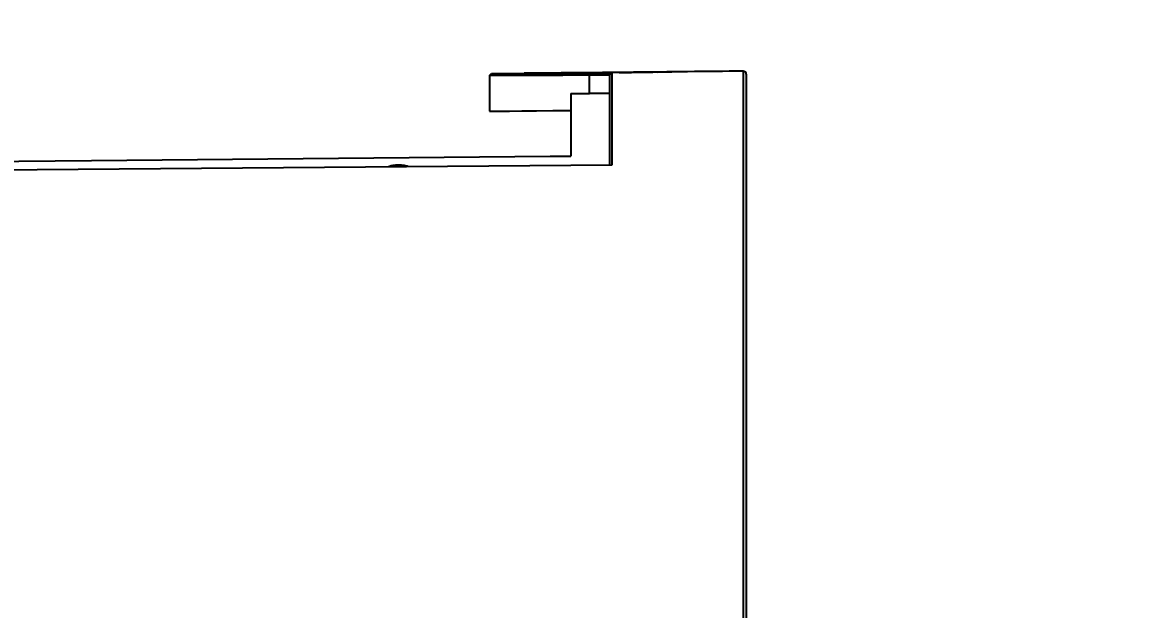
# Model space of a CAD drawing. Header units: millimetres. Extents: x 1677 to 3499, y -182 to 1106.
# Drawn here: x 2039.4 to 2149.5, y 612.7 to 670.2 of the extents above; entities that cross this region are included whole.
import ezdxf

# ---------------------------------------------------------------- set-up
doc = ezdxf.new("R2010")
doc.units = ezdxf.units.MM
doc.linetypes.add('CENTERX2', pattern=[20.32, 12.7, -2.54, 2.54, -2.54])
doc.layers.add('中心线层', color=1, linetype='CENTERX2', lineweight=25)
doc.layers.add('尺寸线层', color=3, linetype='Continuous', lineweight=18)
doc.styles.get("Standard").update_dxf_attribs({"font": 'txt.shx', "bigfont": 'gbcbig.shx'})
doc.dimstyles.new('ISO-25', dxfattribs={"dimtxt": 3.5, "dimasz": 2.5, "dimexe": 1.25, "dimexo": 0.625, "dimtad": 1, "dimtxsty": 'Standard', "dimcen": 2.5, "dimdle": 5, "dimadec": 0, "dimazin": 0, "dimtfac": 1, "dimtmove": 0, "dimatfit": 3, "dimfxl": 0, "dimarcsym": 0})

# ---------------------------------------------------------------- blocks, each defined once
blk = doc.blocks.new('*X18')
at = {"layer": '尺寸线层', "linetype": 'Continuous'}
for points in [[(2336.69, 637.87), (2330.12, 642.63), (2328.93, 640.24)], [(2340.49, 635.97), (2348.25, 633.59), (2347.06, 631.21)]]:
    blk.add_hatch(color=0, dxfattribs=at).paths.add_polyline_path(points, flags=0)
at = {"layer": '尺寸线层', "color": 0, "linetype": 'Continuous'}
blk.add_line((2055.2, 778.21), (2347.79, 632.33), dxfattribs=at)
at = {"layer": '尺寸线层', "color": 0, "insert": (2186.53, 724.49), "char_height": 14, "width": 566, "attachment_point": 5, "rotation": 333.4999}
blk.add_mtext('Injection-molded copper nuts  M3X6', dxfattribs=at)

msp = doc.modelspace()

# ---------------------------------------------------------------- linework, layer by layer
at = {"layer": '中心线层', "color": 7, "linetype": 'Continuous', "lineweight": 25}
for p, q in [((2085.12, 665.05), (2085.12, 661.52)), ((2085.32, 665.22), (2088.54, 665.25)), ((2097.73, 665.31), (2091.86, 665.23)), ((2094.94, 665.05), (2094.95, 665.26)), ((2094.94, 663.25), (2094.94, 665.05)), ((2096.91, 665.04), (2096.91, 656.23)), ((2097.11, 665.25), (2097.11, 656.23)), ((2101.51, 665.36), (2101.39, 665.36)), ((2101.64, 665.36), (2102.99, 665.38)), ((2110, 665.44), (2102.99, 665.38)), ((2110.22, 665.35), (2110, 665.44)), ((2110, 665.44), (2110, 552.11)), ((2110, 665.43), (2110, 665.43)), ((2110.3, 665.14), (2110.3, 552.11)), ((2093.09, 663.24), (2093.09, 657.12)), ((2097.11, 656.23), (1975.11, 655.25))]:
    msp.add_line(p, q, dxfattribs=at)
at = {"layer": '中心线层', "color": 8, "linetype": 'Continuous', "lineweight": 25}
msp.add_line((2110, 665.44), (2110, 665.43), dxfattribs=at)
at = {"layer": '中心线层', "color": 7, "linetype": 'Continuous', "lineweight": 25}
for points in [[(2085.12, 665.02), (2085.22, 665.12), (2085.32, 665.22)], [(2096.91, 665.04), (2097.01, 665.15), (2097.11, 665.25)], [(2085.12, 661.52), (2085.16, 661.52), (2085.49, 661.52), (2086.14, 661.53), (2087.09, 661.53), (2088.3, 661.55), (2089.73, 661.56), (2091.35, 661.57), (2093.09, 661.59)], [(1974.81, 656.04), (2010.47, 656.37), (2046.13, 656.69), (2091.09, 657.1), (2093.09, 657.12)]]:
    msp.add_lwpolyline(points, dxfattribs=at)
msp.add_arc((2110, 665.14), 0.3, 0, 90.4997, dxfattribs=at)
for points, knots in [([(2094.94, 665.05), (2094.84, 665.05), (2094.62, 665.05), (2094.29, 665.05), (2093.97, 665.04), (2093.65, 665.04), (2093.33, 665.04), (2092.8, 665.04), (2092.07, 665.03), (2091.17, 665.03), (2090.29, 665.02), (2089.19, 665.02), (2087.94, 665.02), (2086.72, 665.02), (2085.96, 665.02), (2085.58, 665.02), (2085.41, 665.02), (2085.31, 665.02), (2085.22, 665.02), (2085.17, 665.02), (2085.13, 665.02), (2085.12, 665.02), (2085.12, 665.02)], [0, 0, 0, 0, 1935.518023, 3865.005867, 5788.463778, 7705.892004, 9617.290795, 11522.660405, 17205.590363, 22972.75155, 28597.578103, 34443.280531, 45848.736405, 57318.245511, 68721.297406, 74479.671469, 77230.27124, 80197.067122, 83096.484928, 85970.744168, 88819.844716, 91643.786447, 91643.786447, 91643.786447, 91643.786447]), ([(2085.32, 665.22), (2085.32, 665.22), (2085.33, 665.22), (2085.34, 665.22), (2085.37, 665.22), (2085.42, 665.22), (2085.53, 665.22), (2085.72, 665.22), (2086.04, 665.22), (2086.44, 665.22), (2086.92, 665.22), (2087.48, 665.22), (2088.12, 665.22), (2088.81, 665.22), (2089.57, 665.23), (2090.38, 665.23), (2091.24, 665.23), (2092.13, 665.24), (2092.89, 665.24), (2093.52, 665.24), (2093.99, 665.25), (2094.47, 665.25), (2094.79, 665.25), (2094.95, 665.26)], [0, 0, 0, 0, 2010.788658, 4020.311846, 6030.682156, 9024.640929, 12019.215709, 18020.625906, 24066.777026, 30066.2892, 36053.493797, 42084.669, 48109.821802, 54095.526437, 60098.163766, 66143.295453, 72140.315403, 78127.430843, 84160.603494, 87183.607269, 90207.167489, 93231.101209, 96256.181228, 96256.181228, 96256.181228, 96256.181228]), ([(2101.64, 665.36), (2101.64, 665.36), (2101.64, 665.36), (2101.62, 665.36), (2101.6, 665.36), (2101.57, 665.36), (2101.5, 665.36), (2101.37, 665.36), (2101.15, 665.36), (2100.87, 665.35), (2100.54, 665.35), (2100.16, 665.34), (2099.73, 665.34), (2099.25, 665.33), (2098.74, 665.32), (2098.18, 665.32), (2097.6, 665.31), (2097, 665.3), (2096.37, 665.3), (2095.74, 665.29), (2095.09, 665.29), (2094.45, 665.28), (2093.81, 665.28), (2093.19, 665.27), (2092.58, 665.27), (2092, 665.26), (2091.45, 665.26), (2090.93, 665.26), (2090.46, 665.26), (2090.02, 665.25), (2089.64, 665.25), (2089.31, 665.25), (2089.03, 665.25), (2088.82, 665.25), (2088.69, 665.25), (2088.61, 665.25), (2088.57, 665.25), (2088.55, 665.25), (2088.54, 665.25), (2088.54, 665.25)], [0, 0, 0, 0, 1757.115397, 3513.153753, 5270.004467, 7886.265348, 10503.321981, 15749.183887, 21032.498151, 26273.667546, 31506.886013, 36781.377658, 42041.509233, 47271.54204, 52521.877442, 57802.276533, 63038.69918, 68273.45548, 73551.823417, 78804.507007, 84033.579253, 89289.455076, 94565.534157, 99798.802377, 105036.907173, 110318.399266, 115565.763399, 120796.037806, 126059.665143, 131330.779849, 136562.86345, 141806.121151, 147089.585718, 152332.975124, 157565.490798, 160201.871611, 162839.034466, 165488.89962, 168139.204793, 168139.204793, 168139.204793, 168139.204793]), ([(2096.91, 665.04), (2096.91, 665.04), (2096.91, 665.04), (2096.89, 665.05), (2096.87, 665.05), (2096.84, 665.05), (2096.81, 665.05), (2096.73, 665.05), (2096.59, 665.06), (2096.35, 665.06), (2096.05, 665.06), (2095.75, 665.06), (2095.46, 665.05), (2095.21, 665.05), (2095.03, 665.05), (2094.94, 665.05)], [0, 0, 0, 0, 2638.01171, 5238.351491, 7801.020993, 10326.021976, 12813.356312, 15263.025999, 22899.486204, 30492.660399, 38028.552794, 45715.535808, 50673.340458, 55769.673964, 61004.536808, 61004.536808, 61004.536808, 61004.536808]), ([(2094.95, 665.26), (2094.98, 665.26), (2095.05, 665.26), (2095.2, 665.26), (2095.37, 665.26), (2095.58, 665.26), (2095.78, 665.26), (2095.97, 665.26), (2096.15, 665.26), (2096.33, 665.26), (2096.48, 665.26), (2096.62, 665.26), (2096.75, 665.26), (2096.86, 665.26), (2096.95, 665.26), (2097.02, 665.26), (2097.07, 665.25), (2097.1, 665.25), (2097.11, 665.25), (2097.11, 665.25), (2097.11, 665.25)], [0, 0, 0, 0, 2609.156834, 5218.812321, 10433.939068, 15639.142635, 20804.587094, 25978.552356, 31194.040648, 36372.892644, 41537.136972, 46735.434186, 51938.960558, 57104.572484, 62280.839219, 67497.393931, 72675.391395, 77840.811498, 80441.38267, 83043.855804, 83043.855804, 83043.855804, 83043.855804]), ([(2110, 665.44), (2106.38, 665.41), (2102.32, 665.37), (2098.17, 665.31), (2097.73, 665.31)], [0, 0, 0, 0, 10337.881616, 11569.900021, 11569.900021, 11569.900021, 11569.900021]), ([(2097.83, 665.31), (2098.51, 665.32), (2099.95, 665.34), (2100.73, 665.35), (2101.14, 665.36)], [0, 0, 0, 0, 5437.204289, 11578.301125, 11578.301125, 11578.301125, 11578.301125]), ([(2093.09, 663.24), (2093.4, 663.24), (2093.71, 663.24), (2094.32, 663.24), (2094.63, 663.25), (2094.94, 663.25)], [0, 0, 0, 0, 5775.058779, 5775.058779, 11550.117559, 11550.117559, 11550.117559, 11550.117559]), ([(2096.91, 663.24), (2096.91, 663.24), (2096.9, 663.25), (2096.85, 663.25), (2096.81, 663.25), (2096.71, 663.25), (2096.65, 663.25), (2096.51, 663.25), (2096.43, 663.26), (2096.25, 663.26), (2096.15, 663.26), (2095.93, 663.26), (2095.82, 663.26), (2095.46, 663.25), (2095.21, 663.25), (2094.94, 663.25)], [0, 0, 0, 0, 4273.420817, 4273.420817, 8546.841634, 8546.841634, 12820.262451, 12820.262451, 17093.683269, 17093.683269, 21367.104086, 21367.104086, 25640.524903, 25640.524903, 34187.366537, 34187.366537, 34187.366537, 34187.366537]), ([(2077.16, 656.07), (2077.15, 656.08), (2077.06, 656.13), (2076.78, 656.18), (2076.38, 656.23), (2075.96, 656.22), (2075.58, 656.17), (2075.33, 656.11), (2075.24, 656.06), (2075.22, 656.05)], [0, 0, 0, 0, 1351.495658, 7985.499837, 14265.826887, 20292.232064, 26243.71013, 32304.368104, 33857.637322, 33857.637322, 33857.637322, 33857.637322])]:
    msp.add_open_spline(points, degree=3, knots=knots, dxfattribs=at)

# ---------------------------------------------------------------- dimensions: what is measured, and where the dimension line sits
at = {"layer": '尺寸线层'}
dim = msp.add_diameter_dim_2p(p1=(2340.49, 635.97), p2=(2336.69, 637.87), text='Injection-molded copper nuts  M3X6', dimstyle='ISO-25', override={"dimtxt": 14, "dimasz": 8, "dimexe": 2, "dimexo": 0, "dimgap": 1.524, "dimdec": 1, "dimzin": 0, "dimpost": '%%C<>', "dimsah": 1, "dimdle": 8.16, "dimadec": 2, "dimtfill": 1, "dimtolj": 1, "dimtzin": 0}, dxfattribs=at)
dim.commit()
dim.dimension.update_dxf_attribs({"geometry": '*X18', "text_midpoint": (2181.83, 715.07), "dimtype": 163})

doc.saveas('drawing.dxf')
